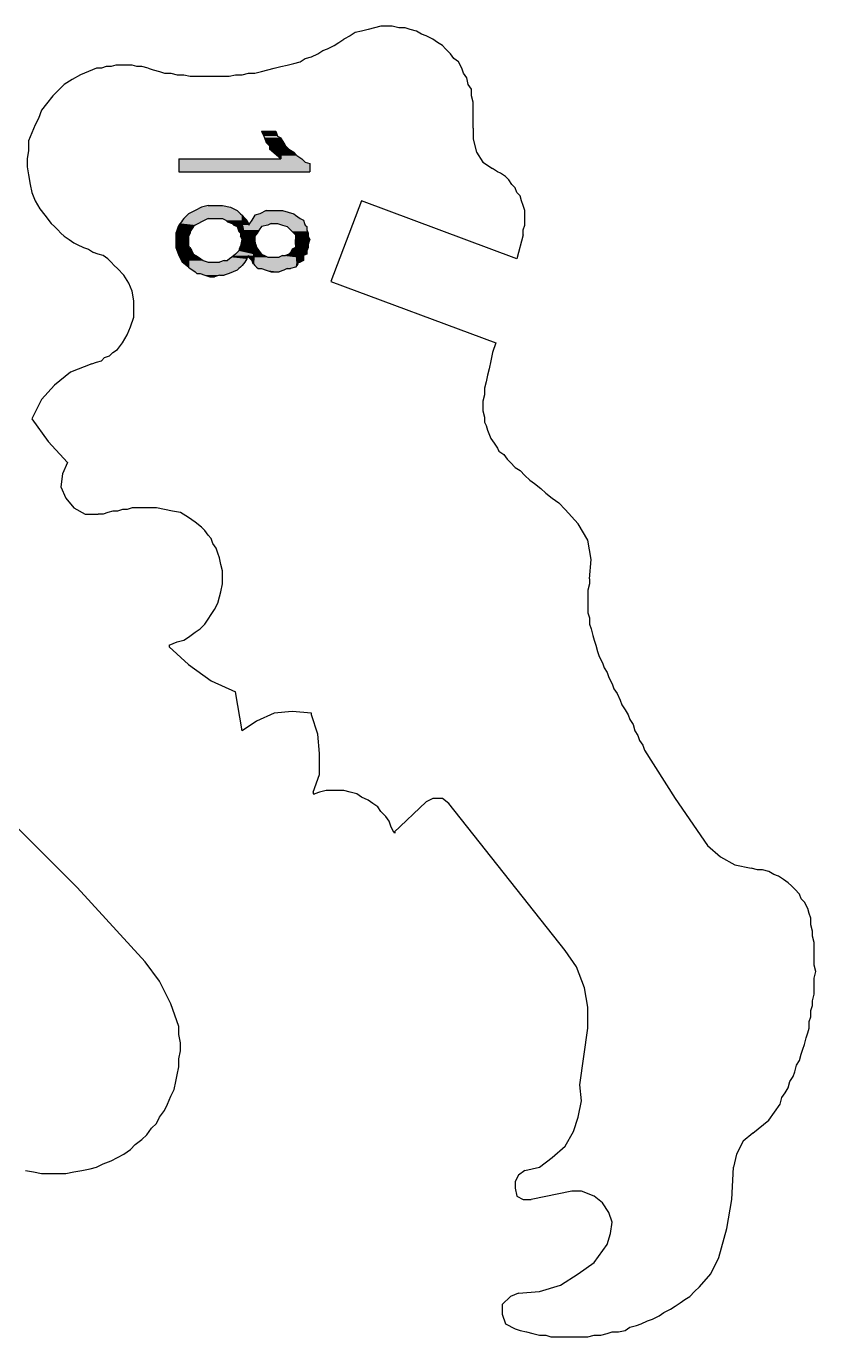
# Model space of a CAD drawing. Extents: x -1063 to 1100, y -467 to 441.
# Drawn here: x -789.1 to -707.7, y 290.9 to 426.1 of the extents above; entities that cross this region are included whole.
import ezdxf

# ---------------------------------------------------------------- set-up
doc = ezdxf.new("R2010")
doc.units = 0
doc.layers.add('H', color=7, linetype='CONTINUOUS')
doc.layers.add('P', color=250, linetype='CONTINUOUS')

# ---------------------------------------------------------------- blocks, each defined once
blk = doc.blocks.new('*U226')
at = {"layer": 'H', "color": 0, "linetype": 'CONTINUOUS'}
for p, q in [((-764.85, 415.26), (-763.35, 415.26)), ((-764.85, 415.26), (-764.6, 414.76)), ((-763.35, 415.26), (-763.18, 414.76)), ((-764.6, 414.76), (-764.52, 414.59)), ((-764.52, 414.59), (-764.35, 414.09)), ((-764.35, 414.09), (-764.02, 413.76)), ((-764.02, 413.76), (-764.02, 413.43)), ((-763.18, 414.76), (-762.85, 414.59)), ((-762.85, 414.59), (-762.85, 414.09)), ((-762.85, 414.09), (-762.85, 413.76)), ((-762.85, 413.76), (-762.85, 413.43)), ((-762.85, 412.43), (-764.02, 413.43)), ((-762.85, 413.43), (-762.85, 412.43))]:
    blk.add_line(p, q, dxfattribs=at)
for points in [[(-764.85, 415.26), (-764.85, 415.26), (-763.35, 415.26)], [(-764.85, 415.26), (-764.6, 414.76), (-763.18, 414.76)], [(-764.6, 414.76), (-764.52, 414.59), (-762.85, 414.59)], [(-764.52, 414.59), (-764.35, 414.09), (-762.85, 414.09)], [(-764.35, 414.09), (-764.02, 413.76), (-762.85, 413.76)], [(-764.02, 413.76), (-764.02, 413.43), (-762.85, 413.43)]]:
    blk.add_solid(points, dxfattribs=at)
at = {"layer": 'H', "color": 0, "linetype": 'CONTINUOUS', "extrusion": (0, 0, -1)}
for points in [[(764.85, 415.26), (763.35, 415.26), (763.18, 414.76)], [(764.6, 414.76), (763.18, 414.76), (762.85, 414.59)], [(764.52, 414.59), (762.85, 414.59), (762.85, 414.09)], [(764.35, 414.09), (762.85, 414.09), (762.85, 413.76)], [(764.02, 413.76), (762.85, 413.76), (762.85, 413.43)], [(764.02, 413.43), (762.85, 413.43), (762.85, 412.43)]]:
    blk.add_solid(points, dxfattribs=at)
blk = doc.blocks.new('*U227')
at = {"layer": 'H', "color": 0, "linetype": 'CONTINUOUS'}
for p, q in [((-762.85, 414.59), (-762.85, 414.09)), ((-762.52, 414.09), (-762.85, 414.59)), ((-762.85, 414.09), (-762.85, 413.76)), ((-762.85, 413.76), (-762.85, 413.43)), ((-762.52, 414.09), (-762.35, 413.76)), ((-762.35, 413.76), (-762.02, 413.43)), ((-773.35, 412.43), (-762.85, 412.43)), ((-773.35, 412.43), (-773.35, 412.09)), ((-762.85, 413.43), (-762.85, 413.09)), ((-762.85, 413.09), (-762.85, 412.76)), ((-762.85, 412.76), (-762.85, 412.43)), ((-762.02, 413.43), (-761.52, 413.09)), ((-761.52, 413.09), (-761.18, 412.76)), ((-761.18, 412.76), (-760.68, 412.43)), ((-760.68, 412.43), (-760.35, 412.09)), ((-773.35, 412.09), (-773.35, 411.93)), ((-773.35, 411.93), (-773.35, 411.09)), ((-773.35, 411.09), (-759.85, 411.09)), ((-760.35, 412.09), (-759.85, 411.93)), ((-759.85, 411.93), (-759.85, 411.09))]:
    blk.add_line(p, q, dxfattribs=at)
for points in [[(-762.85, 414.59), (-762.85, 414.09), (-762.52, 414.09)], [(-762.85, 414.09), (-762.85, 413.76), (-762.35, 413.76)], [(-762.85, 413.76), (-762.85, 413.43), (-762.02, 413.43)], [(-773.35, 412.43), (-773.35, 412.43), (-762.85, 412.43)], [(-773.35, 412.43), (-773.35, 412.09), (-760.35, 412.09)], [(-762.85, 413.43), (-762.85, 413.09), (-761.52, 413.09)], [(-762.85, 413.09), (-762.85, 412.76), (-761.18, 412.76)], [(-762.85, 412.76), (-762.85, 412.43), (-760.68, 412.43)], [(-773.35, 412.09), (-773.35, 411.93), (-759.85, 411.93)], [(-773.35, 411.93), (-773.35, 411.09), (-759.85, 411.09)], [(-773.35, 411.09), (-773.35, 411.09), (-759.85, 411.09)]]:
    blk.add_solid(points, dxfattribs=at)
at = {"layer": 'H', "color": 0, "linetype": 'CONTINUOUS', "extrusion": (0, 0, -1)}
for points in [[(762.85, 414.09), (762.52, 414.09), (762.35, 413.76)], [(762.85, 413.76), (762.35, 413.76), (762.02, 413.43)], [(773.35, 412.43), (760.68, 412.43), (760.35, 412.09)], [(762.85, 413.43), (762.02, 413.43), (761.52, 413.09)], [(762.85, 413.09), (761.52, 413.09), (761.18, 412.76)], [(762.85, 412.76), (761.18, 412.76), (760.68, 412.43)], [(773.35, 412.09), (760.35, 412.09), (759.85, 411.93)], [(773.35, 411.93), (759.85, 411.93), (759.85, 411.09)]]:
    blk.add_solid(points, dxfattribs=at)
blk = doc.blocks.new('*U228')
at = {"layer": 'H', "color": 0, "linetype": 'CONTINUOUS'}
for p, q in [((-771.68, 407.09), (-772.35, 406.76)), ((-771.02, 407.43), (-771.68, 407.09)), ((-770.35, 407.59), (-771.02, 407.43)), ((-770.35, 407.59), (-769.52, 407.59)), ((-769.52, 407.59), (-768.85, 407.59)), ((-768.85, 407.59), (-768.02, 407.43)), ((-768.02, 407.43), (-767.35, 407.09)), ((-767.35, 407.09), (-767.02, 406.76)), ((-773.35, 405.59), (-773.42, 405.43)), ((-773.23, 405.76), (-773.35, 405.59)), ((-773.1, 405.93), (-773.23, 405.76)), ((-772.98, 406.09), (-773.1, 405.93)), ((-772.85, 406.26), (-772.98, 406.09)), ((-772.52, 406.59), (-772.85, 406.26)), ((-772.35, 406.76), (-772.52, 406.59)), ((-771.68, 405.59), (-771.85, 405.43)), ((-771.35, 405.76), (-771.68, 405.59)), ((-771.02, 405.93), (-771.35, 405.76)), ((-770.68, 406.09), (-771.02, 405.93)), ((-770.35, 406.26), (-770.68, 406.09)), ((-770.35, 406.26), (-770.02, 406.26)), ((-770.02, 406.26), (-769.52, 406.26)), ((-769.52, 406.26), (-769.18, 406.26)), ((-769.18, 406.26), (-768.85, 406.26)), ((-768.85, 406.26), (-768.52, 406.09)), ((-768.52, 406.09), (-768.35, 405.93)), ((-768.35, 405.93), (-767.85, 405.76)), ((-767.85, 405.76), (-767.68, 405.59)), ((-767.68, 405.59), (-767.35, 405.43)), ((-767.02, 406.76), (-766.85, 406.59)), ((-766.85, 406.59), (-766.85, 406.26)), ((-766.85, 406.26), (-766.85, 406.09)), ((-766.85, 406.09), (-766.85, 405.93)), ((-766.85, 405.93), (-766.85, 405.76)), ((-766.85, 405.76), (-766.85, 405.59)), ((-766.85, 405.59), (-766.85, 405.43)), ((-773.62, 404.93), (-773.68, 404.76)), ((-773.68, 404.76), (-773.68, 404.43)), ((-773.68, 404.43), (-773.68, 404.09)), ((-773.42, 405.43), (-773.62, 404.93)), ((-772.18, 404.76), (-772.35, 404.43)), ((-772.35, 404.43), (-772.35, 404.09)), ((-771.85, 405.43), (-772.18, 404.93)), ((-772.18, 404.93), (-772.18, 404.76)), ((-767.35, 405.43), (-767.18, 404.93)), ((-767.18, 404.93), (-767.02, 404.76)), ((-767.02, 404.76), (-767.02, 404.43)), ((-766.85, 404.09), (-767.02, 404.43)), ((-766.85, 405.43), (-766.85, 404.93)), ((-766.85, 404.93), (-766.85, 404.76)), ((-766.85, 404.76), (-766.85, 404.43)), ((-766.85, 404.43), (-766.85, 404.09)), ((-773.68, 404.09), (-773.68, 403.93)), ((-773.68, 403.93), (-773.68, 403.26)), ((-773.68, 403.26), (-773.35, 402.43)), ((-772.35, 404.09), (-772.35, 403.93)), ((-772.35, 403.93), (-772.35, 403.26)), ((-772.35, 403.26), (-772.35, 402.43)), ((-773.35, 402.43), (-773.02, 401.76)), ((-772.35, 401.26), (-773.02, 401.76)), ((-772.35, 402.43), (-772.35, 401.76)), ((-772.35, 401.76), (-772.35, 401.26))]:
    blk.add_line(p, q, dxfattribs=at)
for points in [[(-771.68, 407.09), (-772.35, 406.76), (-767.02, 406.76)], [(-771.02, 407.43), (-771.68, 407.09), (-767.35, 407.09)], [(-770.35, 407.59), (-771.02, 407.43), (-768.02, 407.43)], [(-770.35, 407.59), (-770.35, 407.59), (-769.52, 407.59)], [(-769.52, 407.59), (-769.52, 407.59), (-768.85, 407.59)], [(-773.35, 405.59), (-773.42, 405.43), (-771.85, 405.43)], [(-773.23, 405.76), (-773.35, 405.59), (-771.68, 405.59)], [(-773.1, 405.93), (-773.23, 405.76), (-771.35, 405.76)], [(-772.98, 406.09), (-773.1, 405.93), (-771.02, 405.93)], [(-772.85, 406.26), (-772.98, 406.09), (-770.68, 406.09)], [(-772.52, 406.59), (-772.85, 406.26), (-766.85, 406.26)], [(-772.35, 406.76), (-772.52, 406.59), (-766.85, 406.59)], [(-770.35, 406.26), (-770.35, 406.26), (-770.02, 406.26)], [(-770.02, 406.26), (-770.02, 406.26), (-769.52, 406.26)], [(-769.52, 406.26), (-769.52, 406.26), (-769.18, 406.26)], [(-769.18, 406.26), (-769.18, 406.26), (-768.85, 406.26)], [(-768.85, 406.26), (-768.52, 406.09), (-766.85, 406.09)], [(-768.52, 406.09), (-768.35, 405.93), (-766.85, 405.93)], [(-768.35, 405.93), (-767.85, 405.76), (-766.85, 405.76)], [(-767.85, 405.76), (-767.68, 405.59), (-766.85, 405.59)], [(-767.68, 405.59), (-767.35, 405.43), (-766.85, 405.43)], [(-773.62, 404.93), (-773.68, 404.76), (-772.18, 404.76)], [(-773.68, 404.76), (-773.68, 404.43), (-772.35, 404.43)], [(-773.68, 404.43), (-773.68, 404.09), (-772.35, 404.09)], [(-773.42, 405.43), (-773.62, 404.93), (-772.18, 404.93)], [(-767.35, 405.43), (-767.18, 404.93), (-766.85, 404.93)], [(-767.18, 404.93), (-767.02, 404.76), (-766.85, 404.76)], [(-767.02, 404.76), (-767.02, 404.43), (-766.85, 404.43)], [(-773.68, 404.09), (-773.68, 403.93), (-772.35, 403.93)], [(-773.68, 403.93), (-773.68, 403.26), (-772.35, 403.26)], [(-773.68, 403.26), (-773.35, 402.43), (-772.35, 402.43)], [(-773.35, 402.43), (-773.02, 401.76), (-772.35, 401.76)]]:
    blk.add_solid(points, dxfattribs=at)
at = {"layer": 'H', "color": 0, "linetype": 'CONTINUOUS', "extrusion": (0, 0, -1)}
for points in [[(771.68, 407.09), (767.35, 407.09), (767.02, 406.76)], [(771.02, 407.43), (768.02, 407.43), (767.35, 407.09)], [(770.35, 407.59), (768.85, 407.59), (768.02, 407.43)], [(773.35, 405.59), (771.68, 405.59), (771.85, 405.43)], [(773.23, 405.76), (771.35, 405.76), (771.68, 405.59)], [(773.1, 405.93), (771.02, 405.93), (771.35, 405.76)], [(772.98, 406.09), (770.68, 406.09), (771.02, 405.93)], [(772.85, 406.26), (770.35, 406.26), (770.68, 406.09)], [(772.52, 406.59), (766.85, 406.59), (766.85, 406.26)], [(772.35, 406.76), (767.02, 406.76), (766.85, 406.59)], [(768.85, 406.26), (766.85, 406.26), (766.85, 406.09)], [(768.52, 406.09), (766.85, 406.09), (766.85, 405.93)], [(768.35, 405.93), (766.85, 405.93), (766.85, 405.76)], [(767.85, 405.76), (766.85, 405.76), (766.85, 405.59)], [(767.68, 405.59), (766.85, 405.59), (766.85, 405.43)], [(773.68, 404.76), (772.18, 404.76), (772.35, 404.43)], [(773.68, 404.43), (772.35, 404.43), (772.35, 404.09)], [(773.62, 404.93), (772.18, 404.93), (772.18, 404.76)], [(773.42, 405.43), (771.85, 405.43), (772.18, 404.93)], [(767.35, 405.43), (766.85, 405.43), (766.85, 404.93)], [(767.18, 404.93), (766.85, 404.93), (766.85, 404.76)], [(767.02, 404.76), (766.85, 404.76), (766.85, 404.43)], [(767.02, 404.43), (766.85, 404.43), (766.85, 404.09)], [(773.68, 404.09), (772.35, 404.09), (772.35, 403.93)], [(773.68, 403.93), (772.35, 403.93), (772.35, 403.26)], [(773.68, 403.26), (772.35, 403.26), (772.35, 402.43)], [(773.35, 402.43), (772.35, 402.43), (772.35, 401.76)], [(773.02, 401.76), (772.35, 401.76), (772.35, 401.26)]]:
    blk.add_solid(points, dxfattribs=at)
blk = doc.blocks.new('*U229')
at = {"layer": 'H', "color": 0, "linetype": 'CONTINUOUS'}
for p, q in [((-765.58, 403.09), (-765.61, 402.76)), ((-765.57, 403.26), (-765.58, 403.09)), ((-765.55, 403.59), (-765.57, 403.26)), ((-765.52, 404.09), (-765.55, 403.59)), ((-765.42, 403.59), (-765.52, 404.09)), ((-765.42, 403.59), (-765.35, 403.26)), ((-765.35, 403.26), (-765.23, 403.09)), ((-765.23, 403.09), (-764.98, 402.76)), ((-761.68, 403.09), (-761.85, 402.76)), ((-761.35, 403.26), (-761.68, 403.09)), ((-761.35, 404.09), (-761.35, 403.59)), ((-761.32, 403.59), (-761.35, 404.09)), ((-761.35, 403.59), (-761.35, 403.26)), ((-761.32, 403.59), (-761.3, 403.26)), ((-761.3, 403.26), (-761.29, 403.09)), ((-761.29, 403.09), (-761.27, 402.76)), ((-765.64, 402.26), (-765.68, 401.59)), ((-765.68, 401.59), (-765.52, 401.43)), ((-765.63, 402.43), (-765.64, 402.26)), ((-765.62, 402.59), (-765.63, 402.43)), ((-765.61, 402.76), (-765.62, 402.59)), ((-764.98, 402.76), (-764.85, 402.59)), ((-764.85, 402.59), (-764.52, 402.43)), ((-764.52, 402.43), (-764.18, 402.26)), ((-764.18, 402.26), (-763.52, 402.26)), ((-763.52, 402.26), (-763.02, 402.26)), ((-762.68, 402.43), (-763.02, 402.26)), ((-762.68, 402.43), (-762.35, 402.43)), ((-762.02, 402.59), (-762.35, 402.43)), ((-761.85, 402.76), (-762.02, 402.59)), ((-761.27, 402.76), (-761.26, 402.59)), ((-761.26, 402.59), (-761.25, 402.43)), ((-761.25, 402.43), (-761.24, 402.26)), ((-761.24, 402.26), (-761.19, 401.59)), ((-761.19, 401.59), (-761.18, 401.43)), ((-765.52, 401.43), (-765.35, 401.26)), ((-765.35, 401.26), (-765.18, 401.09)), ((-765.18, 401.09), (-764.85, 401.09)), ((-764.85, 401.09), (-764.35, 400.93)), ((-764.35, 400.93), (-763.85, 400.76)), ((-763.85, 400.76), (-763.35, 400.76)), ((-763.35, 400.76), (-763.02, 400.76)), ((-762.52, 400.93), (-763.02, 400.76)), ((-762.18, 401.09), (-762.52, 400.93)), ((-762.18, 401.09), (-761.85, 401.09)), ((-761.35, 401.26), (-761.85, 401.09)), ((-761.18, 401.43), (-761.35, 401.26))]:
    blk.add_line(p, q, dxfattribs=at)
for points in [[(-765.58, 403.09), (-765.61, 402.76), (-764.98, 402.76)], [(-765.57, 403.26), (-765.58, 403.09), (-765.23, 403.09)], [(-765.55, 403.59), (-765.57, 403.26), (-765.35, 403.26)], [(-765.52, 404.09), (-765.55, 403.59), (-765.42, 403.59)], [(-761.68, 403.09), (-761.85, 402.76), (-761.27, 402.76)], [(-761.35, 403.26), (-761.68, 403.09), (-761.29, 403.09)], [(-761.35, 404.09), (-761.35, 403.59), (-761.32, 403.59)], [(-761.35, 403.59), (-761.35, 403.26), (-761.3, 403.26)], [(-765.64, 402.26), (-765.68, 401.59), (-761.19, 401.59)], [(-765.68, 401.59), (-765.52, 401.43), (-761.18, 401.43)], [(-765.63, 402.43), (-765.64, 402.26), (-764.18, 402.26)], [(-765.62, 402.59), (-765.63, 402.43), (-764.52, 402.43)], [(-765.61, 402.76), (-765.62, 402.59), (-764.85, 402.59)], [(-764.18, 402.26), (-764.18, 402.26), (-763.52, 402.26)], [(-763.52, 402.26), (-763.52, 402.26), (-763.02, 402.26)], [(-762.68, 402.43), (-763.02, 402.26), (-761.24, 402.26)], [(-762.68, 402.43), (-762.68, 402.43), (-762.35, 402.43)], [(-762.02, 402.59), (-762.35, 402.43), (-761.25, 402.43)], [(-761.85, 402.76), (-762.02, 402.59), (-761.26, 402.59)], [(-765.52, 401.43), (-765.35, 401.26), (-761.35, 401.26)], [(-765.35, 401.26), (-765.18, 401.09), (-761.85, 401.09)], [(-765.18, 401.09), (-765.18, 401.09), (-764.85, 401.09)], [(-764.85, 401.09), (-764.35, 400.93), (-762.52, 400.93)], [(-764.35, 400.93), (-763.85, 400.76), (-763.02, 400.76)], [(-763.85, 400.76), (-763.85, 400.76), (-763.35, 400.76)], [(-763.35, 400.76), (-763.35, 400.76), (-763.02, 400.76)], [(-762.18, 401.09), (-762.18, 401.09), (-761.85, 401.09)]]:
    blk.add_solid(points, dxfattribs=at)
at = {"layer": 'H', "color": 0, "linetype": 'CONTINUOUS', "extrusion": (0, 0, -1)}
for points in [[(765.58, 403.09), (765.23, 403.09), (764.98, 402.76)], [(765.57, 403.26), (765.35, 403.26), (765.23, 403.09)], [(765.55, 403.59), (765.42, 403.59), (765.35, 403.26)], [(761.68, 403.09), (761.29, 403.09), (761.27, 402.76)], [(761.35, 403.59), (761.32, 403.59), (761.3, 403.26)], [(761.35, 403.26), (761.3, 403.26), (761.29, 403.09)], [(765.68, 401.59), (761.19, 401.59), (761.18, 401.43)], [(765.64, 402.26), (761.24, 402.26), (761.19, 401.59)], [(765.63, 402.43), (764.52, 402.43), (764.18, 402.26)], [(765.62, 402.59), (764.85, 402.59), (764.52, 402.43)], [(765.61, 402.76), (764.98, 402.76), (764.85, 402.59)], [(762.68, 402.43), (761.25, 402.43), (761.24, 402.26)], [(762.02, 402.59), (761.26, 402.59), (761.25, 402.43)], [(761.85, 402.76), (761.27, 402.76), (761.26, 402.59)], [(765.52, 401.43), (761.18, 401.43), (761.35, 401.26)], [(765.35, 401.26), (761.35, 401.26), (761.85, 401.09)], [(764.85, 401.09), (762.18, 401.09), (762.52, 400.93)], [(764.35, 400.93), (762.52, 400.93), (763.02, 400.76)]]:
    blk.add_solid(points, dxfattribs=at)
blk = doc.blocks.new('*U230')
at = {"layer": 'H', "color": 0, "linetype": 'CONTINUOUS'}
for p, q in [((-764.35, 407.09), (-765.02, 406.76)), ((-764.35, 407.09), (-764.02, 407.09)), ((-764.02, 407.09), (-762.68, 407.09)), ((-762.68, 407.09), (-761.52, 406.76)), ((-766.85, 406.59), (-766.85, 406.26)), ((-766.52, 406.26), (-766.85, 406.59)), ((-766.85, 406.26), (-766.85, 406.09)), ((-766.85, 406.09), (-766.85, 405.76)), ((-766.85, 405.76), (-766.82, 405.59)), ((-766.82, 405.59), (-766.78, 405.43)), ((-766.52, 406.26), (-766.35, 406.09)), ((-766.35, 406.09), (-766.18, 405.76)), ((-766.18, 405.76), (-766.18, 405.59)), ((-766.07, 405.76), (-766.18, 405.59)), ((-765.85, 406.09), (-766.07, 405.76)), ((-765.74, 406.26), (-765.85, 406.09)), ((-765.52, 406.59), (-765.74, 406.26)), ((-765.02, 406.76), (-765.52, 406.59)), ((-764.18, 405.59), (-764.85, 405.43)), ((-763.85, 405.76), (-764.18, 405.59)), ((-763.85, 405.76), (-763.35, 405.76)), ((-763.35, 405.76), (-763.18, 405.76)), ((-763.18, 405.76), (-762.68, 405.59)), ((-762.68, 405.59), (-762.18, 405.43)), ((-761.52, 406.76), (-761.35, 406.59)), ((-761.35, 406.59), (-760.85, 406.26)), ((-760.85, 406.26), (-760.52, 406.09)), ((-760.52, 406.09), (-760.41, 405.76)), ((-760.41, 405.76), (-760.35, 405.59)), ((-760.35, 405.59), (-760.18, 405.43)), ((-766.78, 404.43), (-766.85, 404.09)), ((-766.78, 405.43), (-766.72, 405.09)), ((-766.75, 404.59), (-766.78, 404.43)), ((-766.72, 404.76), (-766.75, 404.59)), ((-766.72, 405.09), (-766.68, 404.93)), ((-766.68, 404.93), (-766.72, 404.76)), ((-765.41, 404.59), (-765.52, 404.43)), ((-765.52, 404.43), (-765.52, 404.09)), ((-765.3, 404.76), (-765.41, 404.59)), ((-765.18, 404.93), (-765.3, 404.76)), ((-765.07, 405.09), (-765.18, 404.93)), ((-764.85, 405.43), (-765.07, 405.09)), ((-762.18, 405.43), (-761.85, 405.09)), ((-761.85, 405.09), (-761.68, 404.93)), ((-761.68, 404.93), (-761.52, 404.76)), ((-761.52, 404.76), (-761.35, 404.59)), ((-761.35, 404.59), (-761.35, 404.43)), ((-761.35, 404.43), (-761.35, 404.09)), ((-760.18, 405.43), (-760.18, 405.09)), ((-760.18, 405.09), (-760.1, 404.93)), ((-760.1, 404.93), (-760.02, 404.76)), ((-760.02, 404.76), (-760.02, 404.59)), ((-760.02, 404.59), (-760.02, 404.43)), ((-760.02, 404.43), (-759.85, 404.09)), ((-772.35, 404.09), (-772.35, 403.93)), ((-772.35, 403.93), (-772.35, 404.09)), ((-772.35, 403.93), (-772.35, 403.59)), ((-772.35, 403.59), (-772.35, 403.93)), ((-772.35, 403.59), (-772.35, 403.43)), ((-772.35, 403.43), (-772.35, 403.59)), ((-772.35, 403.43), (-772.35, 403.26)), ((-772.24, 403.26), (-772.35, 403.43)), ((-772.35, 403.26), (-772.35, 403.09)), ((-772.35, 403.09), (-772.35, 402.93)), ((-772.35, 402.93), (-772.35, 402.59)), ((-772.24, 403.26), (-772.13, 403.09)), ((-772.13, 403.09), (-772.02, 402.93)), ((-772.02, 402.93), (-771.85, 402.59)), ((-767.18, 402.93), (-767.52, 402.59)), ((-767.13, 403.09), (-767.18, 402.93)), ((-767.07, 403.26), (-767.13, 403.09)), ((-767.02, 403.43), (-767.07, 403.26)), ((-766.98, 403.59), (-767.02, 403.43)), ((-766.89, 403.93), (-766.98, 403.59)), ((-766.85, 404.09), (-766.89, 403.93)), ((-765.65, 403.26), (-765.68, 403.09)), ((-765.68, 403.09), (-765.68, 402.93)), ((-765.68, 402.93), (-765.68, 402.59)), ((-765.62, 403.43), (-765.65, 403.26)), ((-765.58, 403.59), (-765.62, 403.43)), ((-765.52, 403.93), (-765.58, 403.59)), ((-765.52, 404.09), (-765.52, 403.93)), ((-761.35, 404.09), (-761.34, 403.93)), ((-761.34, 403.93), (-761.32, 403.59)), ((-761.32, 403.59), (-761.31, 403.43)), ((-761.31, 403.43), (-761.3, 403.26)), ((-761.3, 403.26), (-761.29, 403.09)), ((-761.29, 403.09), (-761.28, 402.93)), ((-761.28, 402.93), (-761.26, 402.59)), ((-760.1, 403.09), (-760.18, 402.93)), ((-760.18, 402.93), (-760.18, 402.59)), ((-760.02, 403.26), (-760.1, 403.09)), ((-759.91, 403.93), (-760.02, 403.59)), ((-760.02, 403.59), (-760.02, 403.43)), ((-760.02, 403.43), (-760.02, 403.26)), ((-759.85, 404.09), (-759.91, 403.93)), ((-772.35, 402.59), (-772.35, 402.43)), ((-772.35, 402.43), (-772.35, 402.26)), ((-772.35, 402.26), (-772.35, 402.09)), ((-772.35, 402.09), (-772.35, 401.93)), ((-772.35, 401.93), (-772.35, 401.76)), ((-772.35, 401.76), (-772.35, 401.59)), ((-772.35, 401.59), (-772.35, 401.43)), ((-771.85, 402.59), (-771.6, 402.43)), ((-771.6, 402.43), (-771.35, 402.26)), ((-771.35, 402.26), (-771.1, 402.09)), ((-771.1, 402.09), (-770.85, 401.93)), ((-770.85, 401.93), (-770.35, 401.76)), ((-770.35, 401.76), (-769.85, 401.76)), ((-769.85, 401.76), (-769.18, 401.76)), ((-768.68, 401.93), (-769.18, 401.76)), ((-768.68, 401.93), (-768.35, 401.93)), ((-768.13, 402.09), (-768.35, 401.93)), ((-767.91, 402.26), (-768.13, 402.09)), ((-767.68, 402.43), (-767.91, 402.26)), ((-767.52, 402.59), (-767.68, 402.43)), ((-766.68, 401.59), (-766.85, 401.43)), ((-766.57, 401.76), (-766.68, 401.59)), ((-766.46, 401.93), (-766.57, 401.76)), ((-766.35, 402.09), (-766.46, 401.93)), ((-766.27, 402.26), (-766.35, 402.09)), ((-766.18, 402.43), (-766.27, 402.26)), ((-766.18, 402.43), (-766.18, 402.26)), ((-766.18, 402.26), (-766.02, 402.09)), ((-766.02, 402.09), (-765.85, 401.93)), ((-765.85, 401.93), (-765.77, 401.76)), ((-765.68, 401.59), (-765.77, 401.76)), ((-765.68, 402.59), (-765.68, 402.43)), ((-765.68, 402.43), (-765.68, 402.26)), ((-765.68, 402.26), (-765.68, 402.09)), ((-765.68, 402.09), (-765.68, 401.93)), ((-765.68, 401.93), (-765.68, 401.76)), ((-765.68, 401.76), (-765.68, 401.59)), ((-761.26, 402.59), (-761.25, 402.43)), ((-761.25, 402.43), (-761.24, 402.26)), ((-761.24, 402.26), (-761.23, 402.09)), ((-761.23, 402.09), (-761.22, 401.93)), ((-761.22, 401.93), (-761.2, 401.76)), ((-761.2, 401.76), (-761.19, 401.59)), ((-761.18, 401.43), (-761.19, 401.59)), ((-761.1, 401.59), (-761.18, 401.43)), ((-761.02, 401.76), (-761.1, 401.59)), ((-761.02, 401.76), (-760.85, 401.76)), ((-760.52, 401.93), (-760.85, 401.76)), ((-760.18, 402.59), (-760.52, 402.43)), ((-760.52, 402.43), (-760.52, 402.26)), ((-760.52, 402.26), (-760.52, 402.09)), ((-760.52, 402.09), (-760.52, 401.93)), ((-772.35, 401.43), (-772.35, 401.26)), ((-772.35, 401.26), (-772.18, 401.09)), ((-772.18, 401.09), (-771.93, 400.93)), ((-771.93, 400.93), (-771.68, 400.76)), ((-771.68, 400.76), (-771.52, 400.59)), ((-771.52, 400.59), (-771.18, 400.59)), ((-771.18, 400.59), (-770.68, 400.43)), ((-770.68, 400.43), (-770.18, 400.26)), ((-770.18, 400.26), (-769.68, 400.26)), ((-769.18, 400.43), (-769.68, 400.26)), ((-769.18, 400.43), (-768.68, 400.43)), ((-768.18, 400.59), (-768.68, 400.43)), ((-767.77, 400.76), (-768.18, 400.59)), ((-767.35, 400.93), (-767.77, 400.76)), ((-767.18, 401.09), (-767.35, 400.93)), ((-767.02, 401.26), (-767.18, 401.09)), ((-766.85, 401.43), (-767.02, 401.26))]:
    blk.add_line(p, q, dxfattribs=at)
for points in [[(-764.35, 407.09), (-765.02, 406.76), (-761.52, 406.76)], [(-764.35, 407.09), (-764.35, 407.09), (-764.02, 407.09)], [(-764.02, 407.09), (-764.02, 407.09), (-762.68, 407.09)], [(-766.85, 406.59), (-766.85, 406.26), (-766.52, 406.26)], [(-766.85, 406.26), (-766.85, 406.09), (-766.35, 406.09)], [(-766.85, 406.09), (-766.85, 405.76), (-766.18, 405.76)], [(-766.85, 405.76), (-766.82, 405.59), (-766.18, 405.59)], [(-766.82, 405.59), (-766.78, 405.43), (-764.85, 405.43)], [(-766.07, 405.76), (-766.18, 405.59), (-764.18, 405.59)], [(-765.85, 406.09), (-766.07, 405.76), (-760.41, 405.76)], [(-765.74, 406.26), (-765.85, 406.09), (-760.52, 406.09)], [(-765.52, 406.59), (-765.74, 406.26), (-760.85, 406.26)], [(-765.02, 406.76), (-765.52, 406.59), (-761.35, 406.59)], [(-763.85, 405.76), (-763.85, 405.76), (-763.35, 405.76)], [(-763.35, 405.76), (-763.35, 405.76), (-763.18, 405.76)], [(-763.18, 405.76), (-762.68, 405.59), (-760.35, 405.59)], [(-762.68, 405.59), (-762.18, 405.43), (-760.18, 405.43)], [(-766.78, 404.43), (-766.85, 404.09), (-765.52, 404.09)], [(-766.78, 405.43), (-766.72, 405.09), (-765.07, 405.09)], [(-766.75, 404.59), (-766.78, 404.43), (-765.52, 404.43)], [(-766.72, 404.76), (-766.75, 404.59), (-765.41, 404.59)], [(-766.72, 405.09), (-766.68, 404.93), (-765.18, 404.93)], [(-766.68, 404.93), (-766.72, 404.76), (-765.3, 404.76)], [(-762.18, 405.43), (-761.85, 405.09), (-760.18, 405.09)], [(-761.85, 405.09), (-761.68, 404.93), (-760.1, 404.93)], [(-761.68, 404.93), (-761.52, 404.76), (-760.02, 404.76)], [(-761.52, 404.76), (-761.35, 404.59), (-760.02, 404.59)], [(-761.35, 404.59), (-761.35, 404.43), (-760.02, 404.43)], [(-761.35, 404.43), (-761.35, 404.09), (-759.85, 404.09)], [(-772.35, 404.09), (-772.35, 403.93), (-772.35, 403.93)], [(-772.35, 403.93), (-772.35, 403.59), (-772.35, 403.59)], [(-772.35, 403.59), (-772.35, 403.43), (-772.35, 403.43)], [(-772.35, 403.43), (-772.35, 403.26), (-772.24, 403.26)], [(-772.35, 403.26), (-772.35, 403.09), (-772.13, 403.09)], [(-772.35, 403.09), (-772.35, 402.93), (-772.02, 402.93)], [(-772.35, 402.93), (-772.35, 402.59), (-771.85, 402.59)], [(-767.18, 402.93), (-767.52, 402.59), (-765.68, 402.59)], [(-767.13, 403.09), (-767.18, 402.93), (-765.68, 402.93)], [(-767.07, 403.26), (-767.13, 403.09), (-765.68, 403.09)], [(-767.02, 403.43), (-767.07, 403.26), (-765.65, 403.26)], [(-766.98, 403.59), (-767.02, 403.43), (-765.62, 403.43)], [(-766.89, 403.93), (-766.98, 403.59), (-765.58, 403.59)], [(-766.85, 404.09), (-766.89, 403.93), (-765.52, 403.93)], [(-761.35, 404.09), (-761.34, 403.93), (-759.91, 403.93)], [(-761.34, 403.93), (-761.32, 403.59), (-760.02, 403.59)], [(-761.32, 403.59), (-761.31, 403.43), (-760.02, 403.43)], [(-761.31, 403.43), (-761.3, 403.26), (-760.02, 403.26)], [(-761.3, 403.26), (-761.29, 403.09), (-760.1, 403.09)], [(-761.29, 403.09), (-761.28, 402.93), (-760.18, 402.93)], [(-761.28, 402.93), (-761.26, 402.59), (-760.18, 402.59)], [(-772.35, 402.59), (-772.35, 402.43), (-771.6, 402.43)], [(-772.35, 402.43), (-772.35, 402.26), (-771.35, 402.26)], [(-772.35, 402.26), (-772.35, 402.09), (-771.1, 402.09)], [(-772.35, 402.09), (-772.35, 401.93), (-770.85, 401.93)], [(-772.35, 401.93), (-772.35, 401.76), (-770.35, 401.76)], [(-772.35, 401.76), (-772.35, 401.59), (-766.68, 401.59)], [(-772.35, 401.59), (-772.35, 401.43), (-766.85, 401.43)], [(-770.35, 401.76), (-770.35, 401.76), (-769.85, 401.76)], [(-769.85, 401.76), (-769.85, 401.76), (-769.18, 401.76)], [(-768.68, 401.93), (-769.18, 401.76), (-766.57, 401.76)], [(-768.68, 401.93), (-768.68, 401.93), (-768.35, 401.93)], [(-768.13, 402.09), (-768.35, 401.93), (-766.46, 401.93)], [(-767.91, 402.26), (-768.13, 402.09), (-766.35, 402.09)], [(-767.68, 402.43), (-767.91, 402.26), (-766.27, 402.26)], [(-767.52, 402.59), (-767.68, 402.43), (-765.68, 402.43)], [(-766.18, 402.43), (-766.18, 402.26), (-765.68, 402.26)], [(-766.18, 402.26), (-766.02, 402.09), (-765.68, 402.09)], [(-766.02, 402.09), (-765.85, 401.93), (-765.68, 401.93)], [(-765.85, 401.93), (-765.77, 401.76), (-765.68, 401.76)], [(-761.26, 402.59), (-761.25, 402.43), (-760.52, 402.43)], [(-761.25, 402.43), (-761.24, 402.26), (-760.52, 402.26)], [(-761.24, 402.26), (-761.23, 402.09), (-760.52, 402.09)], [(-761.23, 402.09), (-761.22, 401.93), (-760.52, 401.93)], [(-761.22, 401.93), (-761.2, 401.76), (-760.85, 401.76)], [(-761.2, 401.76), (-761.19, 401.59), (-761.1, 401.59)], [(-761.02, 401.76), (-761.02, 401.76), (-760.85, 401.76)], [(-772.35, 401.43), (-772.35, 401.26), (-767.02, 401.26)], [(-772.35, 401.26), (-772.18, 401.09), (-767.18, 401.09)], [(-772.18, 401.09), (-771.93, 400.93), (-767.35, 400.93)], [(-771.93, 400.93), (-771.68, 400.76), (-767.77, 400.76)], [(-771.68, 400.76), (-771.52, 400.59), (-768.18, 400.59)], [(-771.52, 400.59), (-771.52, 400.59), (-771.18, 400.59)], [(-771.18, 400.59), (-770.68, 400.43), (-768.68, 400.43)], [(-770.68, 400.43), (-770.18, 400.26), (-769.68, 400.26)], [(-770.18, 400.26), (-770.18, 400.26), (-769.68, 400.26)], [(-769.18, 400.43), (-769.18, 400.43), (-768.68, 400.43)]]:
    blk.add_solid(points, dxfattribs=at)
at = {"layer": 'H', "color": 0, "linetype": 'CONTINUOUS', "extrusion": (0, 0, -1)}
for points in [[(764.35, 407.09), (762.68, 407.09), (761.52, 406.76)], [(766.85, 406.26), (766.52, 406.26), (766.35, 406.09)], [(766.85, 406.09), (766.35, 406.09), (766.18, 405.76)], [(766.85, 405.76), (766.18, 405.76), (766.18, 405.59)], [(766.82, 405.59), (764.18, 405.59), (764.85, 405.43)], [(766.07, 405.76), (763.85, 405.76), (764.18, 405.59)], [(765.85, 406.09), (760.52, 406.09), (760.41, 405.76)], [(765.74, 406.26), (760.85, 406.26), (760.52, 406.09)], [(765.52, 406.59), (761.35, 406.59), (760.85, 406.26)], [(765.02, 406.76), (761.52, 406.76), (761.35, 406.59)], [(763.18, 405.76), (760.41, 405.76), (760.35, 405.59)], [(762.68, 405.59), (760.35, 405.59), (760.18, 405.43)], [(766.78, 405.43), (764.85, 405.43), (765.07, 405.09)], [(766.78, 404.43), (765.52, 404.43), (765.52, 404.09)], [(766.75, 404.59), (765.41, 404.59), (765.52, 404.43)], [(766.72, 405.09), (765.07, 405.09), (765.18, 404.93)], [(766.72, 404.76), (765.3, 404.76), (765.41, 404.59)], [(766.68, 404.93), (765.18, 404.93), (765.3, 404.76)], [(762.18, 405.43), (760.18, 405.43), (760.18, 405.09)], [(761.85, 405.09), (760.18, 405.09), (760.1, 404.93)], [(761.68, 404.93), (760.1, 404.93), (760.02, 404.76)], [(761.52, 404.76), (760.02, 404.76), (760.02, 404.59)], [(761.35, 404.59), (760.02, 404.59), (760.02, 404.43)], [(761.35, 404.43), (760.02, 404.43), (759.85, 404.09)], [(772.35, 403.26), (772.24, 403.26), (772.13, 403.09)], [(772.35, 403.09), (772.13, 403.09), (772.02, 402.93)], [(772.35, 402.93), (772.02, 402.93), (771.85, 402.59)], [(767.18, 402.93), (765.68, 402.93), (765.68, 402.59)], [(767.13, 403.09), (765.68, 403.09), (765.68, 402.93)], [(767.07, 403.26), (765.65, 403.26), (765.68, 403.09)], [(767.02, 403.43), (765.62, 403.43), (765.65, 403.26)], [(766.98, 403.59), (765.58, 403.59), (765.62, 403.43)], [(766.89, 403.93), (765.52, 403.93), (765.58, 403.59)], [(766.85, 404.09), (765.52, 404.09), (765.52, 403.93)], [(761.35, 404.09), (759.85, 404.09), (759.91, 403.93)], [(761.34, 403.93), (759.91, 403.93), (760.02, 403.59)], [(761.32, 403.59), (760.02, 403.59), (760.02, 403.43)], [(761.31, 403.43), (760.02, 403.43), (760.02, 403.26)], [(761.3, 403.26), (760.02, 403.26), (760.1, 403.09)], [(761.29, 403.09), (760.1, 403.09), (760.18, 402.93)], [(761.28, 402.93), (760.18, 402.93), (760.18, 402.59)], [(772.35, 402.59), (771.85, 402.59), (771.6, 402.43)], [(772.35, 402.43), (771.6, 402.43), (771.35, 402.26)], [(772.35, 402.26), (771.35, 402.26), (771.1, 402.09)], [(772.35, 402.09), (771.1, 402.09), (770.85, 401.93)], [(772.35, 401.93), (770.85, 401.93), (770.35, 401.76)], [(772.35, 401.76), (766.57, 401.76), (766.68, 401.59)], [(772.35, 401.59), (766.68, 401.59), (766.85, 401.43)], [(768.68, 401.93), (766.46, 401.93), (766.57, 401.76)], [(768.13, 402.09), (766.35, 402.09), (766.46, 401.93)], [(767.91, 402.26), (766.27, 402.26), (766.35, 402.09)], [(767.68, 402.43), (766.18, 402.43), (766.27, 402.26)], [(767.52, 402.59), (765.68, 402.59), (765.68, 402.43)], [(766.18, 402.43), (765.68, 402.43), (765.68, 402.26)], [(766.18, 402.26), (765.68, 402.26), (765.68, 402.09)], [(766.02, 402.09), (765.68, 402.09), (765.68, 401.93)], [(765.85, 401.93), (765.68, 401.93), (765.68, 401.76)], [(765.77, 401.76), (765.68, 401.76), (765.68, 401.59)], [(761.26, 402.59), (760.18, 402.59), (760.52, 402.43)], [(761.25, 402.43), (760.52, 402.43), (760.52, 402.26)], [(761.24, 402.26), (760.52, 402.26), (760.52, 402.09)], [(761.23, 402.09), (760.52, 402.09), (760.52, 401.93)], [(761.22, 401.93), (760.52, 401.93), (760.85, 401.76)], [(761.2, 401.76), (761.02, 401.76), (761.1, 401.59)], [(761.19, 401.59), (761.1, 401.59), (761.18, 401.43)], [(772.35, 401.43), (766.85, 401.43), (767.02, 401.26)], [(772.35, 401.26), (767.02, 401.26), (767.18, 401.09)], [(772.18, 401.09), (767.18, 401.09), (767.35, 400.93)], [(771.93, 400.93), (767.35, 400.93), (767.77, 400.76)], [(771.68, 400.76), (767.77, 400.76), (768.18, 400.59)], [(771.18, 400.59), (768.18, 400.59), (768.68, 400.43)], [(770.68, 400.43), (769.18, 400.43), (769.68, 400.26)]]:
    blk.add_solid(points, dxfattribs=at)

msp = doc.modelspace()

# ---------------------------------------------------------------- linework, layer by layer
at = {"layer": 'P', "color": 0, "linetype": 'CONTINUOUS'}
for points in [[(-743.02, 415.59), (-743.02, 416.26), (-743.02, 416.93), (-743.02, 417.59), (-743.02, 418.26), (-743.18, 418.93), (-743.18, 419.59), (-743.52, 420.09), (-743.68, 420.76), (-744.02, 421.26), (-744.18, 421.76), (-744.52, 422.43), (-745.02, 422.76), (-745.35, 423.26), (-745.85, 423.76), (-746.18, 424.09), (-746.68, 424.43), (-747.18, 424.76), (-747.85, 425.09), (-748.35, 425.26), (-748.85, 425.59), (-749.52, 425.76), (-750.02, 425.93), (-750.68, 425.93), (-751.35, 426.09), (-752.02, 426.09), (-752.52, 426.09), (-753.18, 425.93), (-753.85, 425.76), (-754.52, 425.59), (-755.18, 425.43), (-755.68, 425.09), (-756.35, 424.76)], [(-776.52, 421.76), (-776.02, 421.59), (-775.35, 421.43), (-774.85, 421.26), (-774.18, 421.26), (-773.52, 421.09), (-772.85, 421.09), (-772.18, 420.93), (-771.52, 420.93), (-770.85, 420.93), (-770.18, 420.93), (-769.52, 420.93), (-768.85, 420.93), (-768.18, 420.93), (-767.52, 421.09), (-766.85, 421.09), (-766.18, 421.26), (-765.52, 421.26), (-764.85, 421.43), (-764.18, 421.59), (-763.52, 421.76), (-762.85, 421.93), (-762.18, 422.09), (-761.52, 422.26), (-760.85, 422.43), (-760.35, 422.76), (-759.68, 422.93), (-759.02, 423.26), (-758.52, 423.59), (-758.02, 423.76), (-757.35, 424.09), (-756.85, 424.43), (-756.35, 424.76)], [(-776.52, 421.76), (-777.18, 421.93), (-777.68, 421.93), (-778.18, 422.09), (-778.85, 422.09), (-779.35, 422.09), (-779.85, 422.09), (-780.35, 421.93), (-780.85, 421.93), (-781.35, 421.76), (-781.85, 421.76), (-782.68, 421.43), (-783.52, 421.09), (-784.35, 420.59), (-785.18, 420.09), (-785.85, 419.43), (-786.35, 418.93), (-787.02, 418.09), (-787.52, 417.43), (-787.85, 416.59), (-788.18, 415.93), (-788.52, 415.09), (-788.85, 414.26), (-788.85, 413.26), (-789.02, 412.43), (-789.02, 411.59), (-788.85, 410.76), (-788.68, 409.76), (-788.52, 408.93), (-788.18, 408.09), (-787.68, 407.26), (-787.18, 406.59), (-786.52, 405.76), (-786.18, 405.43), (-785.85, 405.09), (-785.52, 404.76), (-785.18, 404.43), (-784.68, 404.09), (-784.18, 403.76), (-783.85, 403.59), (-783.18, 403.26), (-782.68, 403.09), (-782.18, 402.76)], [(-743.02, 415.59), (-743.02, 414.43), (-742.68, 413.09), (-742.02, 412.09), (-741.02, 411.43)], [(-737.85, 404.59), (-737.85, 405.09), (-737.68, 405.59), (-737.68, 406.09), (-737.68, 406.59), (-737.68, 407.09), (-737.85, 407.59), (-738.02, 408.09), (-738.18, 408.59), (-738.52, 408.93), (-738.68, 409.43), (-739.02, 409.76), (-739.35, 410.26), (-739.68, 410.59), (-740.18, 410.93), (-740.52, 411.09), (-741.02, 411.43)], [(-737.85, 404.59), (-738.52, 402.09), (-754.52, 408.09), (-757.68, 399.76), (-740.68, 393.43), (-741.02, 392.43), (-741.18, 391.59), (-741.35, 390.76), (-741.52, 390.09), (-741.68, 389.43), (-741.85, 388.76), (-741.85, 388.09), (-742.02, 387.43), (-742.02, 386.93), (-742.02, 386.43), (-741.85, 385.76), (-741.85, 385.26), (-741.68, 384.93), (-741.52, 384.43), (-741.18, 383.59), (-740.85, 383.09), (-740.52, 382.59), (-740.35, 382.26), (-739.85, 381.93), (-739.52, 381.43), (-739.18, 381.09), (-738.68, 380.59), (-738.18, 380.26), (-737.68, 379.76), (-737.18, 379.26), (-736.68, 378.93), (-736.02, 378.43), (-735.52, 377.93), (-734.85, 377.43), (-734.18, 376.93), (-733.52, 376.26)], [(-782.35, 391.26), (-781.85, 391.43), (-781.35, 391.59), (-781.02, 391.93), (-780.52, 392.09), (-780.18, 392.43), (-779.68, 392.76), (-779.18, 393.43), (-778.68, 394.26), (-778.35, 395.09), (-778.02, 396.09), (-778.02, 396.93), (-778.02, 397.76), (-778.18, 398.76), (-778.52, 399.59), (-779.02, 400.43), (-779.68, 401.09), (-780.02, 401.43), (-780.35, 401.76), (-780.68, 402.09), (-781.18, 402.43), (-781.68, 402.59), (-782.18, 402.76)], [(-782.35, 391.26), (-784.52, 390.43), (-786.18, 389.09), (-787.52, 387.59), (-788.52, 385.59)], [(-788.52, 385.59), (-786.85, 383.26), (-784.85, 381.09)], [(-784.85, 381.09), (-785.35, 379.93), (-785.52, 378.59), (-785.02, 377.43), (-784.18, 376.43), (-783.02, 375.76), (-781.68, 375.76)], [(-774.35, 362.26), (-773.52, 362.59), (-772.85, 362.76), (-772.35, 363.09), (-771.68, 363.59), (-771.18, 363.93), (-770.68, 364.43), (-770.35, 364.93), (-770.02, 365.43), (-769.68, 365.93), (-769.35, 366.59), (-769.18, 367.26), (-769.02, 367.76), (-768.85, 368.59), (-768.85, 369.26), (-768.85, 369.93), (-769.02, 370.59), (-769.18, 371.26), (-769.35, 371.76), (-769.52, 372.26), (-769.85, 372.76), (-770.02, 373.26), (-770.35, 373.59), (-770.68, 374.09), (-771.02, 374.43), (-771.68, 374.93), (-772.35, 375.43), (-773.18, 375.93), (-774.02, 376.09), (-774.85, 376.26), (-775.68, 376.43), (-776.68, 376.43), (-777.18, 376.43), (-777.68, 376.43), (-778.18, 376.43), (-778.68, 376.26), (-779.18, 376.26), (-779.68, 376.09), (-780.18, 376.09), (-780.68, 375.93), (-781.18, 375.76), (-781.68, 375.76)], [(-731.02, 369.09), (-730.85, 371.09), (-731.18, 373.09), (-732.18, 374.76), (-733.52, 376.26)], [(-731.02, 369.09), (-731.02, 368.59), (-731.18, 367.93), (-731.18, 367.43), (-731.18, 366.76), (-731.18, 366.26), (-731.18, 365.59), (-731.02, 365.09), (-731.02, 364.43), (-730.85, 363.93), (-730.68, 363.26), (-730.52, 362.76), (-730.35, 362.26), (-730.18, 361.59), (-730.02, 361.09), (-729.68, 360.43), (-729.52, 359.93), (-729.18, 359.43), (-729.02, 358.93), (-728.68, 358.26), (-728.52, 357.76), (-728.18, 357.26), (-727.85, 356.59), (-727.68, 356.09), (-727.35, 355.59), (-727.02, 355.09), (-726.85, 354.59), (-726.52, 354.09), (-726.35, 353.43), (-726.02, 352.93), (-725.85, 352.43), (-725.52, 351.93), (-725.35, 351.43), (-722.18, 346.43), (-718.85, 341.59), (-717.52, 340.43), (-716.02, 339.59), (-714.35, 339.26)], [(-774.35, 362.26), (-774.35, 362.26), (-774.35, 362.09)], [(-774.35, 362.09), (-772.35, 360.26), (-770.02, 358.59), (-767.52, 357.43)], [(-766.85, 353.43), (-767.52, 357.43), (-767.52, 357.43)], [(-759.52, 347.09), (-758.85, 348.93), (-758.85, 351.09), (-759.02, 353.09), (-759.68, 355.09), (-759.68, 355.26), (-761.68, 355.43), (-763.52, 355.26), (-765.35, 354.43), (-766.85, 353.43)], [(-759.52, 347.09), (-759.52, 346.93), (-759.35, 346.93)], [(-751.18, 342.93), (-751.52, 343.59), (-751.68, 344.09), (-752.02, 344.59), (-752.52, 345.09), (-752.85, 345.59), (-753.35, 345.93), (-753.85, 346.26), (-754.52, 346.59), (-755.02, 346.93), (-755.68, 347.09), (-756.35, 347.26), (-756.85, 347.26), (-757.52, 347.26), (-758.18, 347.26), (-758.85, 347.09), (-759.35, 346.93)], [(-737.68, 308.09), (-736.18, 308.43), (-734.85, 309.43), (-733.52, 310.59), (-732.68, 312.09), (-732.18, 313.59), (-731.85, 315.26), (-732.02, 316.93), (-731.18, 322.76), (-731.18, 324.93), (-731.52, 326.93), (-732.35, 329.09), (-733.52, 330.76), (-745.52, 345.93), (-746.18, 346.43), (-747.18, 346.43), (-747.85, 346.09), (-751.18, 342.93), (-751.18, 342.93)], [(-789.18, 308.09), (-788.35, 307.93), (-787.52, 307.76), (-786.52, 307.76), (-785.85, 307.76), (-785.02, 307.76), (-784.18, 307.93), (-783.35, 308.09), (-782.52, 308.26), (-781.85, 308.43), (-781.18, 308.76), (-780.35, 309.09), (-779.68, 309.43), (-779.02, 309.76), (-778.35, 310.26), (-777.85, 310.76), (-777.18, 311.26), (-776.68, 311.76), (-776.18, 312.43), (-775.68, 312.93), (-775.35, 313.59), (-774.85, 314.26), (-774.52, 314.93), (-774.18, 315.76), (-773.85, 316.43), (-773.68, 317.26), (-773.52, 317.93), (-773.35, 318.76), (-773.35, 319.59), (-773.18, 320.43), (-773.18, 321.26), (-773.35, 322.09), (-773.35, 322.93), (-774.18, 325.26), (-775.35, 327.59), (-776.85, 329.59), (-783.85, 337.26), (-791.18, 344.59)], [(-751.18, 342.93), (-751.02, 342.93)], [(-708.18, 333.43), (-708.18, 334.09), (-708.35, 334.59), (-708.52, 335.09), (-708.85, 335.76), (-709.18, 336.09), (-709.35, 336.59), (-709.85, 337.09), (-710.18, 337.43), (-710.52, 337.76), (-711.02, 338.09), (-711.52, 338.43), (-712.02, 338.59), (-712.52, 338.93), (-713.18, 339.09), (-713.68, 339.09), (-714.35, 339.26)], [(-711.35, 314.93), (-711.18, 315.59), (-710.85, 316.09), (-710.52, 316.59), (-710.35, 317.26), (-710.02, 317.76), (-709.85, 318.26), (-709.68, 318.93), (-709.35, 319.43), (-709.18, 320.09), (-709.02, 320.59), (-708.85, 321.09), (-708.68, 321.76), (-708.52, 322.26), (-708.35, 322.76), (-708.35, 323.43), (-708.18, 323.93), (-708.18, 324.59), (-708.02, 325.09), (-708.02, 325.59), (-707.85, 326.26), (-707.85, 326.76), (-707.85, 327.43), (-707.85, 327.93), (-707.68, 328.59), (-707.85, 329.26), (-707.85, 329.76), (-707.85, 330.43), (-707.85, 330.93), (-707.85, 331.59), (-708.02, 332.26), (-708.02, 332.76), (-708.18, 333.43)], [(-714.18, 311.93), (-712.52, 313.26), (-711.35, 314.93)], [(-714.18, 311.93), (-715.18, 311.09), (-715.85, 309.76), (-716.18, 308.43)], [(-717.68, 299.09), (-716.85, 302.09), (-716.35, 305.09), (-716.18, 308.43)], [(-737.68, 308.09), (-738.35, 307.59), (-738.68, 306.93), (-738.68, 306.26), (-738.52, 305.43), (-737.85, 305.09), (-737.02, 305.09)], [(-738.35, 295.43), (-736.18, 295.59), (-734.02, 296.26), (-732.18, 297.43), (-730.52, 298.59), (-729.18, 300.43), (-728.85, 301.59), (-728.68, 302.76), (-729.02, 303.76), (-729.68, 304.76), (-730.52, 305.43), (-731.85, 305.93), (-732.85, 305.93), (-737.02, 305.09)], [(-719.68, 296.09), (-718.52, 297.43), (-717.68, 299.09)], [(-738.68, 291.76), (-738.18, 291.59), (-737.52, 291.43), (-736.85, 291.26), (-736.18, 291.09), (-735.52, 291.09), (-735.02, 290.93), (-734.35, 290.93), (-733.68, 290.93), (-733.02, 290.93), (-732.35, 290.93), (-731.85, 290.93), (-731.18, 290.93), (-730.52, 291.09), (-729.85, 291.09), (-729.18, 291.26), (-728.68, 291.43), (-728.02, 291.43), (-727.35, 291.59), (-726.85, 291.93), (-726.18, 292.09), (-725.68, 292.26), (-725.02, 292.59), (-724.52, 292.76), (-723.85, 293.09), (-723.35, 293.43), (-722.68, 293.76), (-722.18, 294.09), (-721.68, 294.43), (-721.18, 294.76), (-720.68, 295.09), (-720.18, 295.59), (-719.68, 296.09)], [(-738.35, 295.43), (-739.18, 295.09), (-740.02, 294.26), (-740.02, 293.26), (-739.68, 292.26), (-738.68, 291.76)]]:
    msp.add_lwpolyline(points, dxfattribs=at)

# ---------------------------------------------------------------- block references
at = {"layer": 'H', "color": 0, "linetype": 'CONTINUOUS'}
for name in ['*U226', '*U227', '*U228', '*U230', '*U229']:
    msp.add_blockref(name, (0, 0), dxfattribs=at)

doc.saveas('drawing.dxf')
